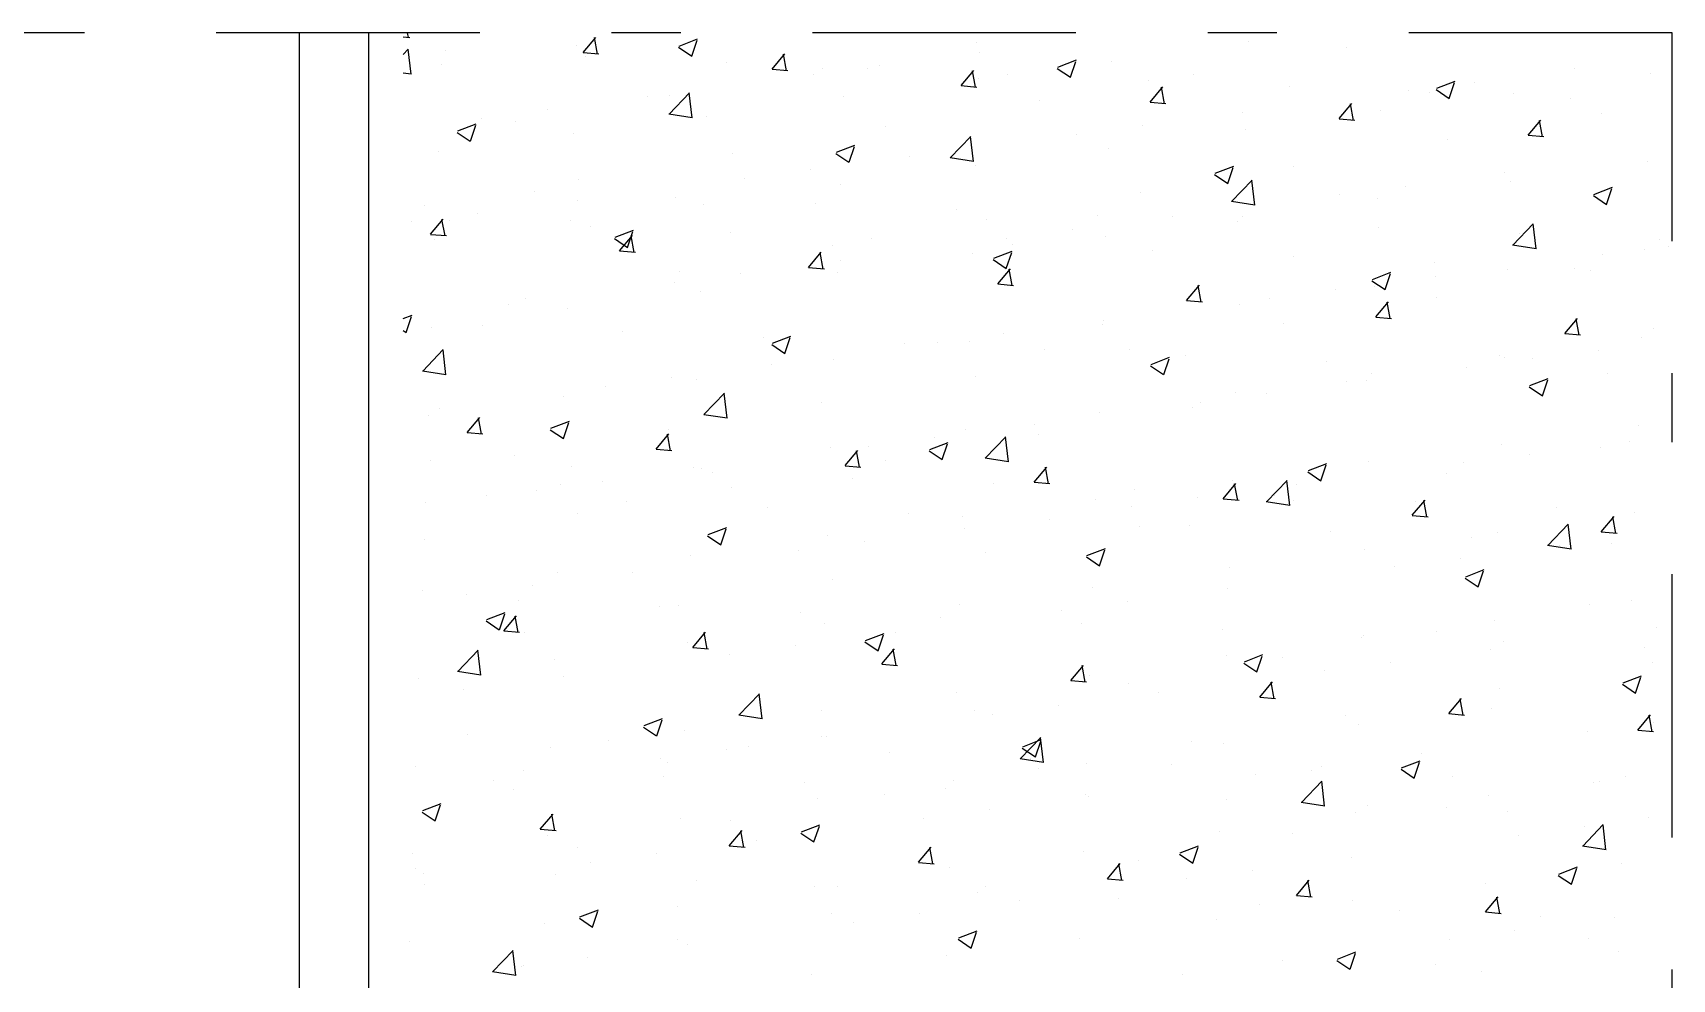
# Model space of a CAD drawing. Header units: millimetres. Extents: x 1573 to 2177, y 1587 to 1932.
# Drawn here: x 1787.321 to 1789.691, y 1912.93 to 1914.298 of the extents above; entities that cross this region are included whole.
import ezdxf

# ---------------------------------------------------------------- set-up
doc = ezdxf.new("R2010")
doc.units = ezdxf.units.MM
doc.header["$LTSCALE"] = 0.03
doc.linetypes.add('DASHDOT', pattern=[25.4, 12.7, -6.35, 0, -6.35])
doc.layers.add('-HIDRO', color=8, linetype='Continuous')

msp = doc.modelspace()

# ---------------------------------------------------------------- linework, layer by layer
at = {"layer": '-HIDRO', "linetype": 'DASHDOT'}
for p, q in [((1789.6909, 1914.2978), (1776.0839, 1914.2978)), ((1789.6909, 1908.8246), (1789.6909, 1914.2978))]:
    msp.add_line(p, q, dxfattribs=at)
at = {"layer": '-HIDRO'}
for p, q in [((1787.7063, 1911.7217), (1787.7063, 1914.2978)), ((1787.8063, 1912.4426), (1787.8063, 1914.2978)), ((1787.8638, 1914.2908), (1787.8625, 1914.2978)), ((1787.8563, 1914.292), (1787.8657, 1914.2911)), ((1787.8563, 1914.2665), (1787.8636, 1914.2741)), ((1787.8675, 1914.2379), (1787.8633, 1914.274)), ((1787.9168, 1914.2718), (1787.9168, 1914.2718)), ((1788.107, 1914.2794), (1788.107, 1914.2794)), ((1788.1162, 1914.2693), (1788.1346, 1914.2912)), ((1788.1371, 1914.2669), (1788.1327, 1914.2908)), ((1788.2544, 1914.2768), (1788.2733, 1914.264)), ((1788.2552, 1914.2787), (1788.2819, 1914.289)), ((1788.2734, 1914.264), (1788.2811, 1914.287)), ((1788.685, 1914.2838), (1788.685, 1914.2838)), ((1789.0787, 1914.2853), (1789.0787, 1914.2853)), ((1789.2207, 1914.2764), (1789.2207, 1914.2764)), ((1787.9114, 1914.2526), (1787.9114, 1914.2526)), ((1788.1162, 1914.2692), (1788.139, 1914.2672)), ((1788.1201, 1914.2632), (1788.1201, 1914.2632)), ((1788.3235, 1914.2546), (1788.3235, 1914.2546)), ((1788.3895, 1914.2454), (1788.4079, 1914.2673)), ((1788.4104, 1914.243), (1788.406, 1914.2669)), ((1788.5447, 1914.2504), (1788.5447, 1914.2504)), ((1788.689, 1914.2694), (1788.689, 1914.2694)), ((1788.8028, 1914.2482), (1788.8295, 1914.2585)), ((1788.821, 1914.2335), (1788.8287, 1914.2565)), ((1788.8808, 1914.2568), (1788.8808, 1914.2568)), ((1787.8563, 1914.2401), (1787.8676, 1914.2384)), ((1788.3895, 1914.2453), (1788.4123, 1914.2433)), ((1788.4493, 1914.2379), (1788.4493, 1914.2379)), ((1788.4628, 1914.2456), (1788.4628, 1914.2456)), ((1788.5269, 1914.246), (1788.5269, 1914.246)), ((1788.6628, 1914.2215), (1788.6812, 1914.2434)), ((1788.6837, 1914.2191), (1788.6793, 1914.243)), ((1788.6883, 1914.2324), (1788.6883, 1914.2324)), ((1788.7303, 1914.2374), (1788.7303, 1914.2374)), ((1788.8019, 1914.2463), (1788.8209, 1914.2335)), ((1788.9337, 1914.2288), (1788.9337, 1914.2288)), ((1788.9985, 1914.2382), (1788.9985, 1914.2382)), ((1789.3504, 1914.2177), (1789.377, 1914.228)), ((1789.3685, 1914.203), (1789.3762, 1914.226)), ((1789.4051, 1914.2266), (1789.4051, 1914.2266)), ((1789.5494, 1914.2456), (1789.5494, 1914.2456)), ((1789.66, 1914.2383), (1789.66, 1914.2383)), ((1788.2087, 1914.2062), (1788.2087, 1914.2062)), ((1788.2406, 1914.1801), (1788.2702, 1914.211)), ((1788.2406, 1914.2075), (1788.2406, 1914.2075)), ((1788.2742, 1914.1748), (1788.2699, 1914.211)), ((1788.4927, 1914.2056), (1788.4927, 1914.2056)), ((1788.6628, 1914.2214), (1788.6856, 1914.2194)), ((1788.7763, 1914.2001), (1788.7763, 1914.2001)), ((1788.9361, 1914.1976), (1788.9544, 1914.2195)), ((1788.957, 1914.1952), (1788.9526, 1914.219)), ((1789.1371, 1914.2202), (1789.1371, 1914.2202)), ((1789.3097, 1914.2141), (1789.3097, 1914.2141)), ((1789.3405, 1914.2116), (1789.3405, 1914.2116)), ((1789.3495, 1914.2158), (1789.3684, 1914.203)), ((1789.4621, 1914.2097), (1789.4621, 1914.2097)), ((1789.5439, 1914.203), (1789.5439, 1914.203)), ((1788.0644, 1914.1872), (1788.0644, 1914.1872)), ((1788.2403, 1914.1806), (1788.2742, 1914.1753)), ((1788.2948, 1914.177), (1788.2948, 1914.177)), ((1788.9361, 1914.1975), (1788.9588, 1914.1955)), ((1789.0691, 1914.1824), (1789.0691, 1914.1824)), ((1789.2094, 1914.1737), (1789.2277, 1914.1956)), ((1789.2302, 1914.1712), (1789.2258, 1914.1951)), ((1789.2697, 1914.1853), (1789.2697, 1914.1853)), ((1789.5884, 1914.1812), (1789.5884, 1914.1812)), ((1787.9342, 1914.1539), (1787.9532, 1914.1411)), ((1787.9351, 1914.1559), (1787.9618, 1914.1661)), ((1787.9533, 1914.1411), (1787.961, 1914.1641)), ((1787.969, 1914.1746), (1787.969, 1914.1746)), ((1788.0184, 1914.1693), (1788.0184, 1914.1693)), ((1788.1024, 1914.1526), (1788.1024, 1914.1526)), ((1788.5541, 1914.162), (1788.5541, 1914.162)), ((1788.9247, 1914.1634), (1788.9247, 1914.1634)), ((1789.0741, 1914.1585), (1789.0741, 1914.1585)), ((1789.2094, 1914.1736), (1789.2321, 1914.1716)), ((1789.4827, 1914.1498), (1789.501, 1914.1717)), ((1789.5035, 1914.1473), (1789.4991, 1914.1712)), ((1788.4827, 1914.1253), (1788.5093, 1914.1356)), ((1788.5008, 1914.1106), (1788.5085, 1914.1336)), ((1788.6472, 1914.117), (1788.6769, 1914.1479)), ((1788.6808, 1914.1117), (1788.6766, 1914.1479)), ((1788.8294, 1914.1508), (1788.8294, 1914.1508)), ((1788.8762, 1914.1299), (1788.8762, 1914.1299)), ((1789.3662, 1914.143), (1789.3662, 1914.143)), ((1789.4826, 1914.1497), (1789.5054, 1914.1477)), ((1787.9068, 1914.1258), (1787.9068, 1914.1258)), ((1788.3319, 1914.1238), (1788.3319, 1914.1238)), ((1788.4818, 1914.1234), (1788.5007, 1914.1106)), ((1788.5887, 1914.1192), (1788.5887, 1914.1192)), ((1788.647, 1914.1175), (1788.6809, 1914.1122)), ((1788.6837, 1914.1055), (1788.6837, 1914.1055)), ((1789.0302, 1914.0948), (1789.0569, 1914.1051)), ((1789.144, 1914.1049), (1789.144, 1914.1049)), ((1789.6554, 1914.1115), (1789.6554, 1914.1115)), ((1789.6898, 1914.127), (1789.6898, 1914.127)), ((1788.1097, 1914.0857), (1788.1097, 1914.0857)), ((1788.3491, 1914.0876), (1788.3491, 1914.0876)), ((1788.4444, 1914.1002), (1788.4444, 1914.1002)), ((1789.0294, 1914.0929), (1789.0483, 1914.0801)), ((1789.0484, 1914.0801), (1789.0561, 1914.1031)), ((1789.0538, 1914.054), (1789.0835, 1914.0849)), ((1789.0874, 1914.0487), (1789.0832, 1914.0848)), ((1789.4491, 1914.0953), (1789.4491, 1914.0953)), ((1789.4575, 1914.0829), (1789.4575, 1914.0829)), ((1788.046, 1914.0685), (1788.046, 1914.0685)), ((1788.2493, 1914.0599), (1788.2493, 1914.0599)), ((1788.4881, 1914.0787), (1788.4881, 1914.0787)), ((1788.9218, 1914.0668), (1788.9218, 1914.0668)), ((1789.2094, 1914.0638), (1789.2094, 1914.0638)), ((1789.2651, 1914.0585), (1789.2651, 1914.0585)), ((1789.3048, 1914.0763), (1789.3048, 1914.0763)), ((1789.5769, 1914.0624), (1789.5959, 1914.0496)), ((1789.5778, 1914.0643), (1789.6045, 1914.0745)), ((1789.5959, 1914.0496), (1789.6037, 1914.0726)), ((1787.8875, 1914.0475), (1787.8875, 1914.0475)), ((1787.9641, 1914.0369), (1787.9641, 1914.0369)), ((1788.1084, 1914.0559), (1788.1084, 1914.0559)), ((1788.2902, 1914.0502), (1788.2902, 1914.0502)), ((1788.4527, 1914.0513), (1788.4527, 1914.0513)), ((1788.6561, 1914.0427), (1788.6561, 1914.0427)), ((1788.8595, 1914.0341), (1788.8595, 1914.0341)), ((1789.0536, 1914.0544), (1789.0875, 1914.0492)), ((1787.8687, 1914.0244), (1787.8687, 1914.0244)), ((1787.8958, 1914.0066), (1787.9142, 1914.0285)), ((1787.9167, 1914.0042), (1787.9123, 1914.0281)), ((1787.9229, 1914.0259), (1787.9229, 1914.0259)), ((1788.0977, 1914.0258), (1788.0977, 1914.0258)), ((1788.1263, 1914.0173), (1788.1263, 1914.0173)), ((1788.1625, 1914.0024), (1788.1892, 1914.0127)), ((1788.1807, 1913.9877), (1788.1884, 1914.0107)), ((1788.6996, 1914.0286), (1788.6996, 1914.0286)), ((1788.8245, 1914.0131), (1788.8245, 1914.0131)), ((1788.9688, 1914.0321), (1788.9688, 1914.0321)), ((1789.0629, 1914.0255), (1789.0629, 1914.0255)), ((1789.0694, 1914.0317), (1789.0694, 1914.0317)), ((1789.2663, 1914.0169), (1789.2663, 1914.0169)), ((1789.4605, 1913.9909), (1789.4901, 1914.0218)), ((1789.4941, 1913.9856), (1789.4898, 1914.0218)), ((1787.8958, 1914.0065), (1787.9186, 1914.0046)), ((1787.9021, 1913.9989), (1787.9021, 1913.9989)), ((1788.1617, 1914.0005), (1788.1806, 1913.9877)), ((1788.1691, 1913.9827), (1788.1875, 1914.0046)), ((1788.19, 1913.9803), (1788.1856, 1914.0042)), ((1788.3297, 1914.0087), (1788.3297, 1914.0087)), ((1788.4774, 1913.9905), (1788.4774, 1913.9905)), ((1788.5331, 1914.0001), (1788.5331, 1914.0001)), ((1788.7291, 1914.0006), (1788.7291, 1914.0006)), ((1788.7365, 1913.9915), (1788.7365, 1913.9915)), ((1788.8715, 1914.0031), (1788.8715, 1914.0031)), ((1789.4602, 1913.9914), (1789.4941, 1913.9861)), ((1789.4697, 1914.0083), (1789.4697, 1914.0083)), ((1789.6731, 1913.9997), (1789.6731, 1913.9997)), ((1789.6849, 1913.9893), (1789.6849, 1913.9893)), ((1788.1691, 1913.9826), (1788.1919, 1913.9806)), ((1788.4424, 1913.9588), (1788.4607, 1913.9807)), ((1788.4633, 1913.9564), (1788.4589, 1913.9803)), ((1788.4885, 1913.9689), (1788.4885, 1913.9689)), ((1788.6791, 1913.9787), (1788.6791, 1913.9787)), ((1788.7092, 1913.97), (1788.7282, 1913.9572)), ((1788.7101, 1913.9719), (1788.7368, 1913.9822)), ((1788.7282, 1913.9572), (1788.736, 1913.9802)), ((1788.9399, 1913.9829), (1788.9399, 1913.9829)), ((1789.1433, 1913.9743), (1789.1433, 1913.9743)), ((1789.3466, 1913.9657), (1789.3466, 1913.9657)), ((1789.5895, 1913.9768), (1789.5895, 1913.9768)), ((1789.6508, 1913.9846), (1789.6508, 1913.9846)), ((1788.2552, 1913.9523), (1788.2552, 1913.9523)), ((1788.3442, 1913.9499), (1788.3442, 1913.9499)), ((1788.4424, 1913.9587), (1788.4651, 1913.9567)), ((1788.4835, 1913.9519), (1788.4835, 1913.9519)), ((1788.7157, 1913.9349), (1788.734, 1913.9568)), ((1788.7365, 1913.9325), (1788.7321, 1913.9564)), ((1789.2568, 1913.9395), (1789.2757, 1913.9267)), ((1789.2577, 1913.9414), (1789.2843, 1913.9517)), ((1789.2758, 1913.9267), (1789.2835, 1913.9497)), ((1789.3489, 1913.9451), (1789.3489, 1913.9451)), ((1789.4529, 1913.956), (1789.4529, 1913.956)), ((1789.55, 1913.9571), (1789.55, 1913.9571)), ((1789.5727, 1913.9539), (1789.5727, 1913.9539)), ((1788.2488, 1913.9373), (1788.2488, 1913.9373)), ((1788.2856, 1913.9233), (1788.2856, 1913.9233)), ((1788.7157, 1913.9348), (1788.7384, 1913.9328)), ((1788.9889, 1913.911), (1789.0073, 1913.9329)), ((1789.0098, 1913.9086), (1789.0054, 1913.9324)), ((1789.2046, 1913.9261), (1789.2046, 1913.9261)), ((1789.2604, 1913.9317), (1789.2604, 1913.9317)), ((1789.3505, 1913.9157), (1789.3505, 1913.9157)), ((1788.0082, 1913.9056), (1788.0082, 1913.9056)), ((1788.033, 1913.9142), (1788.033, 1913.9142)), ((1788.0931, 1913.8989), (1788.0931, 1913.8989)), ((1788.9889, 1913.9109), (1789.0117, 1913.9089)), ((1789.0648, 1913.9048), (1789.0648, 1913.9048)), ((1789.1092, 1913.9135), (1789.1092, 1913.9135)), ((1789.2622, 1913.8871), (1789.2806, 1913.909)), ((1789.2831, 1913.8847), (1789.2787, 1913.9085)), ((1787.8563, 1913.8849), (1787.8691, 1913.8898)), ((1787.8563, 1913.8676), (1787.8605, 1913.8648)), ((1787.8605, 1913.8648), (1787.8683, 1913.8878)), ((1787.8639, 1913.8866), (1787.8639, 1913.8866)), ((1787.8975, 1913.8721), (1787.8975, 1913.8721)), ((1787.9702, 1913.8748), (1787.9702, 1913.8748)), ((1788.8669, 1913.8763), (1788.8669, 1913.8763)), ((1788.8686, 1913.8818), (1788.8686, 1913.8818)), ((1789.1283, 1913.8776), (1789.1283, 1913.8776)), ((1789.2622, 1913.887), (1789.285, 1913.885)), ((1789.5355, 1913.8632), (1789.5539, 1913.8851)), ((1789.5564, 1913.8607), (1789.552, 1913.8846)), ((1789.664, 1913.8702), (1789.664, 1913.8702)), ((1788.1735, 1913.8662), (1788.1735, 1913.8662)), ((1788.3769, 1913.8576), (1788.3769, 1913.8576)), ((1788.3891, 1913.8471), (1788.408, 1913.8343)), ((1788.39, 1913.849), (1788.4166, 1913.8593)), ((1788.4081, 1913.8343), (1788.4158, 1913.8573)), ((1788.5803, 1913.849), (1788.5803, 1913.849)), ((1788.6289, 1913.8503), (1788.6289, 1913.8503)), ((1788.6744, 1913.8519), (1788.6744, 1913.8519)), ((1788.7243, 1913.8628), (1788.7243, 1913.8628)), ((1789.5355, 1913.8631), (1789.5583, 1913.8611)), ((1789.6461, 1913.8578), (1789.6461, 1913.8578)), ((1787.8844, 1913.8089), (1787.9141, 1913.8399)), ((1787.918, 1913.8036), (1787.9138, 1913.8398)), ((1788.4788, 1913.825), (1788.4788, 1913.825)), ((1788.7837, 1913.8404), (1788.7837, 1913.8404)), ((1788.9061, 1913.8394), (1788.9061, 1913.8394)), ((1788.9375, 1913.8185), (1788.9642, 1913.8288)), ((1788.9557, 1913.8038), (1788.9634, 1913.8268)), ((1788.9871, 1913.8318), (1788.9871, 1913.8318)), ((1789.1905, 1913.8232), (1789.1905, 1913.8232)), ((1789.4418, 1913.8321), (1789.4418, 1913.8321)), ((1789.4482, 1913.8292), (1789.4482, 1913.8292)), ((1789.4893, 1913.8265), (1789.4893, 1913.8265)), ((1789.5847, 1913.839), (1789.5847, 1913.839)), ((1787.8842, 1913.8094), (1787.9181, 1913.8041)), ((1788.244, 1913.7996), (1788.244, 1913.7996)), ((1788.2809, 1913.7965), (1788.2809, 1913.7965)), ((1788.3883, 1913.8186), (1788.3883, 1913.8186)), ((1788.6839, 1913.8013), (1788.6839, 1913.8013)), ((1788.9366, 1913.8166), (1788.9556, 1913.8038)), ((1789.2558, 1913.8048), (1789.2558, 1913.8048)), ((1789.3939, 1913.8146), (1789.3939, 1913.8146)), ((1789.4851, 1913.788), (1789.5118, 1913.7983)), ((1789.5032, 1913.7733), (1789.511, 1913.7963)), ((1789.5973, 1913.8061), (1789.5973, 1913.8061)), ((1788.1486, 1913.787), (1788.1486, 1913.787)), ((1788.2911, 1913.7459), (1788.3208, 1913.7768)), ((1788.3247, 1913.7406), (1788.3205, 1913.7768)), ((1789.0602, 1913.778), (1789.0602, 1913.778)), ((1789.1044, 1913.7758), (1789.1044, 1913.7758)), ((1789.2196, 1913.7939), (1789.2196, 1913.7939)), ((1789.2487, 1913.7948), (1789.2487, 1913.7948)), ((1789.4842, 1913.7861), (1789.5032, 1913.7733)), ((1787.908, 1913.7554), (1787.908, 1913.7554)), ((1788.0885, 1913.7721), (1788.0885, 1913.7721)), ((1788.4617, 1913.7631), (1788.4617, 1913.7631)), ((1788.8623, 1913.7494), (1788.8623, 1913.7494)), ((1788.9974, 1913.7558), (1788.9974, 1913.7558)), ((1789.009, 1913.7632), (1789.009, 1913.7632)), ((1787.8929, 1913.7453), (1787.8929, 1913.7453)), ((1787.9487, 1913.72), (1787.967, 1913.7419)), ((1787.9696, 1913.7176), (1787.9651, 1913.7415)), ((1788.0698, 1913.7262), (1788.0965, 1913.7364)), ((1788.088, 1913.7114), (1788.0957, 1913.7344)), ((1788.2395, 1913.725), (1788.2395, 1913.725)), ((1788.2909, 1913.7463), (1788.3247, 1913.7411)), ((1788.6698, 1913.725), (1788.6698, 1913.725)), ((1788.7684, 1913.7316), (1788.7684, 1913.7316)), ((1789.6415, 1913.7309), (1789.6415, 1913.7309)), ((1787.9487, 1913.7199), (1787.9714, 1913.718)), ((1788.0689, 1913.7242), (1788.0879, 1913.7114)), ((1788.222, 1913.6961), (1788.2403, 1913.718)), ((1788.2428, 1913.6937), (1788.2384, 1913.7176)), ((1788.6174, 1913.6956), (1788.6441, 1913.7059)), ((1788.624, 1913.7126), (1788.624, 1913.7126)), ((1788.6355, 1913.6809), (1788.6433, 1913.7039)), ((1788.6977, 1913.6828), (1788.7274, 1913.7137)), ((1788.7313, 1913.6775), (1788.7271, 1913.7137)), ((1788.7752, 1913.7176), (1788.7752, 1913.7176)), ((1789.4436, 1913.7024), (1789.4436, 1913.7024)), ((1789.6287, 1913.7078), (1789.6287, 1913.7078)), ((1787.896, 1913.6801), (1787.896, 1913.6801)), ((1788.0173, 1913.6869), (1788.0173, 1913.6869)), ((1788.2219, 1913.696), (1788.2447, 1913.694)), ((1788.4742, 1913.6982), (1788.4742, 1913.6982)), ((1788.4952, 1913.6722), (1788.5136, 1913.6941)), ((1788.5161, 1913.6698), (1788.5117, 1913.6937)), ((1788.5287, 1913.7), (1788.5287, 1913.7)), ((1788.553, 1913.6795), (1788.553, 1913.6795)), ((1788.6165, 1913.6937), (1788.6355, 1913.6809)), ((1788.6975, 1913.6833), (1788.7314, 1913.678)), ((1789.2512, 1913.678), (1789.2512, 1913.678)), ((1789.4844, 1913.6888), (1789.4844, 1913.6888)), ((1789.5873, 1913.6987), (1789.5873, 1913.6987)), ((1788.0993, 1913.6715), (1788.0993, 1913.6715)), ((1788.2763, 1913.6696), (1788.2763, 1913.6696)), ((1788.288, 1913.6683), (1788.288, 1913.6683)), ((1788.3027, 1913.6629), (1788.3027, 1913.6629)), ((1788.4952, 1913.6721), (1788.518, 1913.6701)), ((1788.5061, 1913.6543), (1788.5061, 1913.6543)), ((1788.7685, 1913.6483), (1788.7869, 1913.6702)), ((1788.7894, 1913.6459), (1788.785, 1913.6698)), ((1789.1641, 1913.6632), (1789.183, 1913.6504)), ((1789.165, 1913.6651), (1789.1916, 1913.6754)), ((1789.1831, 1913.6504), (1789.1908, 1913.6734)), ((1789.3651, 1913.6606), (1789.3651, 1913.6606)), ((1789.3891, 1913.6762), (1789.3891, 1913.6762)), ((1788.0484, 1913.6368), (1788.0484, 1913.6368)), ((1788.0838, 1913.6452), (1788.0838, 1913.6452)), ((1788.1437, 1913.6493), (1788.1437, 1913.6493)), ((1788.3308, 1913.6413), (1788.3308, 1913.6413)), ((1788.7095, 1913.6457), (1788.7095, 1913.6457)), ((1788.7685, 1913.6482), (1788.7913, 1913.6462)), ((1788.9129, 1913.6371), (1788.9129, 1913.6371)), ((1789.0418, 1913.6244), (1789.0602, 1913.6463)), ((1789.0555, 1913.6512), (1789.0555, 1913.6512)), ((1789.0627, 1913.622), (1789.0583, 1913.6459)), ((1789.1043, 1913.6197), (1789.134, 1913.6507)), ((1789.1379, 1913.6144), (1789.1337, 1913.6506)), ((1789.1484, 1913.6445), (1789.1484, 1913.6445)), ((1787.8882, 1913.6184), (1787.8882, 1913.6184)), ((1787.9763, 1913.6289), (1787.9763, 1913.6289)), ((1788.1797, 1913.6203), (1788.1797, 1913.6203)), ((1788.3831, 1913.6117), (1788.3831, 1913.6117)), ((1788.8576, 1913.6226), (1788.8576, 1913.6226)), ((1788.9087, 1913.613), (1788.9087, 1913.613)), ((1789.0041, 1913.6255), (1789.0041, 1913.6255)), ((1789.0418, 1913.6243), (1789.0646, 1913.6223)), ((1789.1041, 1913.6202), (1789.138, 1913.615)), ((1789.1163, 1913.6285), (1789.1163, 1913.6285)), ((1789.1429, 1913.6224), (1789.1429, 1913.6224)), ((1789.3151, 1913.6005), (1789.3335, 1913.6224)), ((1789.3197, 1913.62), (1789.3197, 1913.62)), ((1789.336, 1913.5981), (1789.3316, 1913.6219)), ((1789.5231, 1913.6114), (1789.5231, 1913.6114)), ((1788.1086, 1913.6032), (1788.1086, 1913.6032)), ((1788.2973, 1913.5728), (1788.3239, 1913.583)), ((1788.5865, 1913.6031), (1788.5865, 1913.6031)), ((1788.6652, 1913.5982), (1788.6652, 1913.5982)), ((1788.7899, 1913.5946), (1788.7899, 1913.5946)), ((1788.9207, 1913.5843), (1788.9207, 1913.5843)), ((1788.9933, 1913.586), (1788.9933, 1913.586)), ((1789.3151, 1913.6004), (1789.3379, 1913.5984)), ((1789.511, 1913.5567), (1789.5407, 1913.5876)), ((1789.5446, 1913.5514), (1789.5404, 1913.5876)), ((1789.5884, 1913.5766), (1789.6068, 1913.5985)), ((1789.6093, 1913.5741), (1789.6049, 1913.598)), ((1789.6369, 1913.6041), (1789.6369, 1913.6041)), ((1787.8864, 1913.5651), (1787.8864, 1913.5651)), ((1788.2964, 1913.5708), (1788.3153, 1913.558)), ((1788.3154, 1913.558), (1788.3231, 1913.581)), ((1788.4696, 1913.5714), (1788.4696, 1913.5714)), ((1788.5238, 1913.5623), (1788.5238, 1913.5623)), ((1788.6681, 1913.5813), (1788.6681, 1913.5813)), ((1789.1966, 1913.5774), (1789.1966, 1913.5774)), ((1789.4, 1913.5688), (1789.4, 1913.5688)), ((1789.439, 1913.5755), (1789.439, 1913.5755)), ((1789.5884, 1913.5765), (1789.6112, 1913.5745)), ((1789.6034, 1913.5602), (1789.6034, 1913.5602)), ((1788.2717, 1913.5428), (1788.2717, 1913.5428)), ((1788.4284, 1913.5497), (1788.4284, 1913.5497)), ((1788.6985, 1913.5461), (1788.6985, 1913.5461)), ((1788.8439, 1913.5403), (1788.8629, 1913.5275)), ((1788.8448, 1913.5422), (1788.8715, 1913.5525)), ((1788.863, 1913.5275), (1788.8707, 1913.5505)), ((1789.2465, 1913.5511), (1789.2465, 1913.5511)), ((1789.3842, 1913.5385), (1789.3842, 1913.5385)), ((1789.5108, 1913.5571), (1789.5446, 1913.5519)), ((1789.5285, 1913.5575), (1789.5285, 1913.5575)), ((1788.0792, 1913.5184), (1788.0792, 1913.5184)), ((1788.1878, 1913.518), (1788.1878, 1913.518)), ((1789.0509, 1913.5243), (1789.0509, 1913.5243)), ((1789.2888, 1913.5259), (1789.2888, 1913.5259)), ((1789.3924, 1913.5117), (1789.4191, 1913.522)), ((1789.4105, 1913.497), (1789.4183, 1913.52)), ((1787.8836, 1913.4916), (1787.8836, 1913.4916)), ((1788.0435, 1913.4991), (1788.0435, 1913.4991)), ((1788.4763, 1913.508), (1788.4763, 1913.508)), ((1788.853, 1913.4958), (1788.853, 1913.4958)), ((1789.0482, 1913.4942), (1789.0482, 1913.4942)), ((1789.3915, 1913.5098), (1789.4105, 1913.497)), ((1787.9481, 1913.4865), (1787.9481, 1913.4865)), ((1788.0235, 1913.4778), (1788.0235, 1913.4778)), ((1788.2269, 1913.4692), (1788.2269, 1913.4692)), ((1788.2541, 1913.4699), (1788.2541, 1913.4699)), ((1788.6606, 1913.4714), (1788.6606, 1913.4714)), ((1788.9039, 1913.4752), (1788.9039, 1913.4752)), ((1789.5716, 1913.4714), (1789.5716, 1913.4714)), ((1789.6322, 1913.4773), (1789.6322, 1913.4773)), ((1787.9762, 1913.4479), (1787.9952, 1913.4351)), ((1787.9771, 1913.4499), (1788.0038, 1913.4601)), ((1787.9953, 1913.4351), (1788.003, 1913.4581)), ((1788.0015, 1913.4335), (1788.0199, 1913.4553)), ((1788.0224, 1913.431), (1788.018, 1913.4549)), ((1788.4303, 1913.4607), (1788.4303, 1913.4607)), ((1788.4649, 1913.4445), (1788.4649, 1913.4445)), ((1788.6337, 1913.4521), (1788.6337, 1913.4521)), ((1788.8085, 1913.4627), (1788.8085, 1913.4627)), ((1788.8371, 1913.4435), (1788.8371, 1913.4435)), ((1789.4343, 1913.4487), (1789.4343, 1913.4487)), ((1788.0015, 1913.4334), (1788.0243, 1913.4314)), ((1788.0319, 1913.4317), (1788.0319, 1913.4317)), ((1788.2748, 1913.4095), (1788.2932, 1913.4314)), ((1788.2957, 1913.4071), (1788.2913, 1913.431)), ((1788.5238, 1913.4174), (1788.5428, 1913.4046)), ((1788.5247, 1913.4194), (1788.5514, 1913.4296)), ((1788.5428, 1913.4046), (1788.5506, 1913.4276)), ((1788.5679, 1913.431), (1788.5679, 1913.431)), ((1789.0405, 1913.4349), (1789.0405, 1913.4349)), ((1789.2419, 1913.4243), (1789.2419, 1913.4243)), ((1789.2439, 1913.4263), (1789.2439, 1913.4263)), ((1789.3494, 1913.4332), (1789.3494, 1913.4332)), ((1789.4473, 1913.4177), (1789.4473, 1913.4177)), ((1789.6689, 1913.4389), (1789.6689, 1913.4389)), ((1787.935, 1913.3747), (1787.9646, 1913.4056)), ((1787.9685, 1913.3694), (1787.9643, 1913.4056)), ((1788.267, 1913.416), (1788.267, 1913.416)), ((1788.2748, 1913.4094), (1788.2976, 1913.4075)), ((1788.3282, 1913.3995), (1788.3282, 1913.3995)), ((1788.4236, 1913.412), (1788.4236, 1913.412)), ((1788.5481, 1913.3856), (1788.5665, 1913.4075)), ((1788.569, 1913.3832), (1788.5646, 1913.4071)), ((1789.0463, 1913.3975), (1789.0463, 1913.3975)), ((1789.0723, 1913.3888), (1789.0989, 1913.3991)), ((1789.0904, 1913.3741), (1789.0981, 1913.3971)), ((1789.1272, 1913.3951), (1789.1272, 1913.3951)), ((1789.4283, 1913.4072), (1789.4283, 1913.4072)), ((1789.6507, 1913.4091), (1789.6507, 1913.4091)), ((1787.9347, 1913.3752), (1787.9686, 1913.3699)), ((1788.0746, 1913.3916), (1788.0746, 1913.3916)), ((1788.5481, 1913.3855), (1788.5709, 1913.3835)), ((1788.8214, 1913.3617), (1788.8398, 1913.3836)), ((1788.8423, 1913.3593), (1788.8379, 1913.3832)), ((1789.0714, 1913.3869), (1789.0903, 1913.3741)), ((1789.1886, 1913.3756), (1789.1886, 1913.3756)), ((1789.284, 1913.3882), (1789.284, 1913.3882)), ((1789.6629, 1913.3877), (1789.6629, 1913.3877)), ((1787.879, 1913.3647), (1787.879, 1913.3647)), ((1787.9433, 1913.3488), (1787.9433, 1913.3488)), ((1788.0876, 1913.3678), (1788.0876, 1913.3678)), ((1788.8214, 1913.3616), (1788.8442, 1913.3596)), ((1788.8484, 1913.3689), (1788.8484, 1913.3689)), ((1788.905, 1913.357), (1788.905, 1913.357)), ((1789.0947, 1913.3378), (1789.113, 1913.3597)), ((1789.1156, 1913.3354), (1789.1112, 1913.3593)), ((1789.4407, 1913.3496), (1789.4407, 1913.3496)), ((1789.6189, 1913.3564), (1789.6379, 1913.3436)), ((1789.6198, 1913.3583), (1789.6465, 1913.3686)), ((1789.6276, 1913.3504), (1789.6276, 1913.3504)), ((1789.638, 1913.3436), (1789.6457, 1913.3666)), ((1788.3416, 1913.3117), (1788.3713, 1913.3426)), ((1788.3752, 1913.3064), (1788.371, 1913.3425)), ((1788.6559, 1913.3445), (1788.6559, 1913.3445)), ((1788.8037, 1913.325), (1788.8037, 1913.325)), ((1788.948, 1913.344), (1788.948, 1913.344)), ((1789.0947, 1913.3377), (1789.1174, 1913.3357)), ((1789.368, 1913.3139), (1789.3863, 1913.3358)), ((1789.3888, 1913.3115), (1789.3844, 1913.3353)), ((1788.2046, 1913.2965), (1788.2312, 1913.3067)), ((1788.2227, 1913.2817), (1788.2304, 1913.3047)), ((1788.3414, 1913.3121), (1788.3753, 1913.3069)), ((1788.4603, 1913.3177), (1788.4603, 1913.3177)), ((1788.6828, 1913.3188), (1788.6828, 1913.3188)), ((1788.7083, 1913.3124), (1788.7083, 1913.3124)), ((1789.2185, 1913.3114), (1789.2185, 1913.3114)), ((1789.368, 1913.3138), (1789.3907, 1913.3118)), ((1789.4297, 1913.3219), (1789.4297, 1913.3219)), ((1789.6413, 1913.29), (1789.6596, 1913.3119)), ((1789.6621, 1913.2876), (1789.6577, 1913.3114)), ((1789.6641, 1913.3012), (1789.6641, 1913.3012)), ((1787.9494, 1913.2831), (1787.9494, 1913.2831)), ((1788.2037, 1913.2945), (1788.2226, 1913.2817)), ((1788.2624, 1913.2891), (1788.2624, 1913.2891)), ((1788.4606, 1913.2807), (1788.4606, 1913.2807)), ((1788.4677, 1913.2807), (1788.4677, 1913.2807)), ((1788.7482, 1913.2486), (1788.7779, 1913.2795)), ((1788.7521, 1913.2659), (1788.7788, 1913.2762)), ((1788.7818, 1913.2433), (1788.7776, 1913.2795)), ((1789.2373, 1913.2975), (1789.2373, 1913.2975)), ((1789.5687, 1913.2886), (1789.5687, 1913.2886)), ((1789.6412, 1913.2899), (1789.664, 1913.2879)), ((1788.0699, 1913.2647), (1788.0699, 1913.2647)), ((1788.1527, 1913.2745), (1788.1527, 1913.2745)), ((1788.3234, 1913.2617), (1788.3234, 1913.2617)), ((1788.3561, 1913.266), (1788.3561, 1913.266)), ((1788.5595, 1913.2574), (1788.5595, 1913.2574)), ((1788.7512, 1913.264), (1788.7702, 1913.2512)), ((1788.7703, 1913.2512), (1788.778, 1913.2742)), ((1788.9963, 1913.2733), (1788.9963, 1913.2733)), ((1789.0416, 1913.2706), (1789.0416, 1913.2706)), ((1789.328, 1913.2569), (1789.328, 1913.2569)), ((1787.8743, 1913.2379), (1787.8743, 1913.2379)), ((1788.0297, 1913.232), (1788.0297, 1913.232)), ((1788.228, 1913.2492), (1788.228, 1913.2492)), ((1788.2384, 1913.2425), (1788.2384, 1913.2425)), ((1788.748, 1913.2491), (1788.7819, 1913.2438)), ((1788.7629, 1913.2488), (1788.7629, 1913.2488)), ((1788.7741, 1913.2352), (1788.7741, 1913.2352)), ((1788.8437, 1913.2421), (1788.8437, 1913.2421)), ((1788.9663, 1913.2402), (1788.9663, 1913.2402)), ((1789.1697, 1913.2316), (1789.1697, 1913.2316)), ((1789.1837, 1913.2379), (1789.1837, 1913.2379)), ((1789.2988, 1913.2335), (1789.3178, 1913.2207)), ((1789.2997, 1913.2354), (1789.3264, 1913.2457)), ((1789.3178, 1913.2207), (1789.3256, 1913.2437)), ((1787.9873, 1913.2175), (1787.9873, 1913.2175)), ((1788.0162, 1913.2044), (1788.0162, 1913.2044)), ((1788.2331, 1913.2234), (1788.2331, 1913.2234)), ((1788.4365, 1913.2148), (1788.4365, 1913.2148)), ((1788.6399, 1913.2062), (1788.6399, 1913.2062)), ((1788.6513, 1913.2177), (1788.6513, 1913.2177)), ((1789.0884, 1913.2254), (1789.0884, 1913.2254)), ((1789.1549, 1913.1855), (1789.1845, 1913.2164)), ((1789.1884, 1913.1802), (1789.1842, 1913.2164)), ((1789.3731, 1913.223), (1789.3731, 1913.223)), ((1789.5765, 1913.2144), (1789.5765, 1913.2144)), ((1789.5862, 1913.2162), (1789.5862, 1913.2162)), ((1789.623, 1913.2236), (1789.623, 1913.2236)), ((1787.8844, 1913.1736), (1787.9111, 1913.1838)), ((1787.9026, 1913.1588), (1787.9103, 1913.1819)), ((1788.4557, 1913.1909), (1788.4557, 1913.1909)), ((1788.5519, 1913.197), (1788.5519, 1913.197)), ((1788.8433, 1913.1976), (1788.8433, 1913.1976)), ((1788.8477, 1913.1937), (1788.8477, 1913.1937)), ((1789.0467, 1913.189), (1789.0467, 1913.189)), ((1789.1546, 1913.186), (1789.1885, 1913.1807)), ((1789.25, 1913.1804), (1789.25, 1913.1804)), ((1789.4251, 1913.195), (1789.4251, 1913.195)), ((1787.8835, 1913.1716), (1787.9025, 1913.1588)), ((1788.0544, 1913.1469), (1788.0728, 1913.1687)), ((1788.0753, 1913.1444), (1788.0709, 1913.1683)), ((1788.2578, 1913.1623), (1788.2578, 1913.1623)), ((1788.3297, 1913.1589), (1788.3297, 1913.1589)), ((1788.608, 1913.1621), (1788.608, 1913.1621)), ((1788.7034, 1913.1747), (1788.7034, 1913.1747)), ((1789.2326, 1913.1706), (1789.2326, 1913.1706)), ((1789.364, 1913.1781), (1789.364, 1913.1781)), ((1789.4534, 1913.1718), (1789.4534, 1913.1718)), ((1789.6568, 1913.1632), (1789.6568, 1913.1632)), ((1788.0544, 1913.1468), (1788.0772, 1913.1448)), ((1788.0653, 1913.1379), (1788.0653, 1913.1379)), ((1788.3277, 1913.1229), (1788.3461, 1913.1448)), ((1788.3486, 1913.1205), (1788.3442, 1913.1444)), ((1788.4311, 1913.1411), (1788.4501, 1913.1283)), ((1788.432, 1913.1431), (1788.4587, 1913.1533)), ((1788.4501, 1913.1283), (1788.4579, 1913.1513)), ((1789.037, 1913.1438), (1789.037, 1913.1438)), ((1789.1418, 1913.14), (1789.1418, 1913.14)), ((1789.4684, 1913.1383), (1789.4684, 1913.1383)), ((1789.5615, 1913.1225), (1789.5912, 1913.1534)), ((1789.5638, 1913.1509), (1789.5638, 1913.1509)), ((1789.5951, 1913.1172), (1789.5909, 1913.1533)), ((1787.8697, 1913.1111), (1787.8697, 1913.1111)), ((1788.1075, 1913.1207), (1788.1075, 1913.1207)), ((1788.2231, 1913.1115), (1788.2231, 1913.1115)), ((1788.3277, 1913.1228), (1788.3505, 1913.1209)), ((1788.3674, 1913.1305), (1788.3674, 1913.1305)), ((1788.601, 1913.099), (1788.6193, 1913.1209)), ((1788.6219, 1913.0966), (1788.6174, 1913.1205)), ((1788.8391, 1913.1152), (1788.8391, 1913.1152)), ((1788.9787, 1913.1106), (1788.9976, 1913.0978)), ((1788.9795, 1913.1125), (1789.0062, 1913.1228)), ((1788.9977, 1913.0978), (1789.0054, 1913.1208)), ((1789.5613, 1913.1229), (1789.5952, 1913.1177)), ((1787.8735, 1913.0895), (1787.8735, 1913.0895)), ((1788.1277, 1913.0989), (1788.1277, 1913.0989)), ((1788.601, 1913.0989), (1788.6237, 1913.0969)), ((1788.6467, 1913.0908), (1788.6467, 1913.0908)), ((1788.8743, 1913.0751), (1788.8926, 1913.097)), ((1788.8951, 1913.0727), (1788.8907, 1913.0966)), ((1788.9196, 1913.1018), (1788.9196, 1913.1018)), ((1789.0835, 1913.0877), (1789.0835, 1913.0877)), ((1789.2278, 1913.1066), (1789.2278, 1913.1066)), ((1789.5271, 1913.082), (1789.5538, 1913.0923)), ((1789.5453, 1913.0673), (1789.553, 1913.0903)), ((1789.6183, 1913.0968), (1789.6183, 1913.0968)), ((1787.8853, 1913.0826), (1787.8853, 1913.0826)), ((1787.8871, 1913.0672), (1787.8871, 1913.0672)), ((1788.0769, 1913.0809), (1788.0769, 1913.0809)), ((1788.2803, 1913.0723), (1788.2803, 1913.0723)), ((1788.451, 1913.064), (1788.451, 1913.064)), ((1788.4837, 1913.0637), (1788.4837, 1913.0637)), ((1788.6974, 1913.0637), (1788.6974, 1913.0637)), ((1788.8743, 1913.075), (1788.897, 1913.073)), ((1788.9881, 1913.0751), (1788.9881, 1913.0751)), ((1789.1475, 1913.0512), (1789.1659, 1913.0731)), ((1789.1684, 1913.0488), (1789.164, 1913.0727)), ((1789.4204, 1913.0682), (1789.4204, 1913.0682)), ((1789.5262, 1913.0801), (1789.5452, 1913.0673)), ((1788.6871, 1913.0551), (1788.6871, 1913.0551)), ((1788.7475, 1913.0434), (1788.7475, 1913.0434)), ((1788.8905, 1913.0465), (1788.8905, 1913.0465)), ((1789.0939, 1913.0379), (1789.0939, 1913.0379)), ((1789.1475, 1913.0511), (1789.1703, 1913.0491)), ((1789.228, 1913.0438), (1789.228, 1913.0438)), ((1789.4208, 1913.0273), (1789.4392, 1913.0492)), ((1789.4417, 1913.0249), (1789.4373, 1913.0488)), ((1788.111, 1913.0182), (1788.1299, 1913.0054)), ((1788.1118, 1913.0202), (1788.1385, 1913.0304)), ((1788.13, 1913.0054), (1788.1377, 1913.0284)), ((1788.2531, 1913.0355), (1788.2531, 1913.0355)), ((1788.4752, 1913.0255), (1788.4752, 1913.0255)), ((1788.6032, 1913.0244), (1788.6032, 1913.0244)), ((1789.0324, 1913.017), (1789.0324, 1913.017)), ((1789.2973, 1913.0293), (1789.2973, 1913.0293)), ((1789.4208, 1913.0272), (1789.4436, 1913.0252)), ((1789.5007, 1913.0207), (1789.5007, 1913.0207)), ((1789.6079, 1913.0196), (1789.6079, 1913.0196)), ((1788.0607, 1913.0111), (1788.0607, 1913.0111)), ((1788.5078, 1913.0119), (1788.5078, 1913.0119)), ((1788.6594, 1912.9897), (1788.6861, 1912.9999)), ((1788.6776, 1912.9749), (1788.6853, 1912.9979)), ((1789.4636, 1913.0006), (1789.4636, 1913.0006)), ((1787.8651, 1912.9842), (1787.8651, 1912.9842)), ((1787.9855, 1912.9405), (1788.0152, 1912.9714)), ((1788.0191, 1912.9352), (1788.0149, 1912.9714)), ((1788.253, 1912.9874), (1788.253, 1912.9874)), ((1788.2672, 1912.9802), (1788.2672, 1912.9802)), ((1788.6585, 1912.9877), (1788.6775, 1912.9749)), ((1788.8345, 1912.9884), (1788.8345, 1912.9884)), ((1789.207, 1912.9591), (1789.2337, 1912.9694)), ((1789.2251, 1912.9444), (1789.2328, 1912.9674)), ((1789.3682, 1912.9881), (1789.3682, 1912.9881)), ((1789.5705, 1912.9889), (1789.5705, 1912.9889)), ((1789.6137, 1912.9699), (1789.6137, 1912.9699)), ((1788.0275, 1912.9486), (1788.0275, 1912.9486)), ((1788.0308, 1912.9493), (1788.0308, 1912.9493)), ((1788.1229, 1912.9612), (1788.1229, 1912.9612)), ((1788.642, 1912.964), (1788.642, 1912.964)), ((1789.1276, 1912.9564), (1789.1276, 1912.9564)), ((1789.2061, 1912.9572), (1789.225, 1912.9444)), ((1789.3483, 1912.9508), (1789.3483, 1912.9508)), ((1787.9853, 1912.941), (1788.0191, 1912.9357)), ((1788.4464, 1912.9372), (1788.4464, 1912.9372)), ((1788.9833, 1912.9374), (1788.9833, 1912.9374)), ((1789.4158, 1912.9414), (1789.4158, 1912.9414))]:
    msp.add_line(p, q, dxfattribs=at)

doc.saveas('drawing.dxf')
